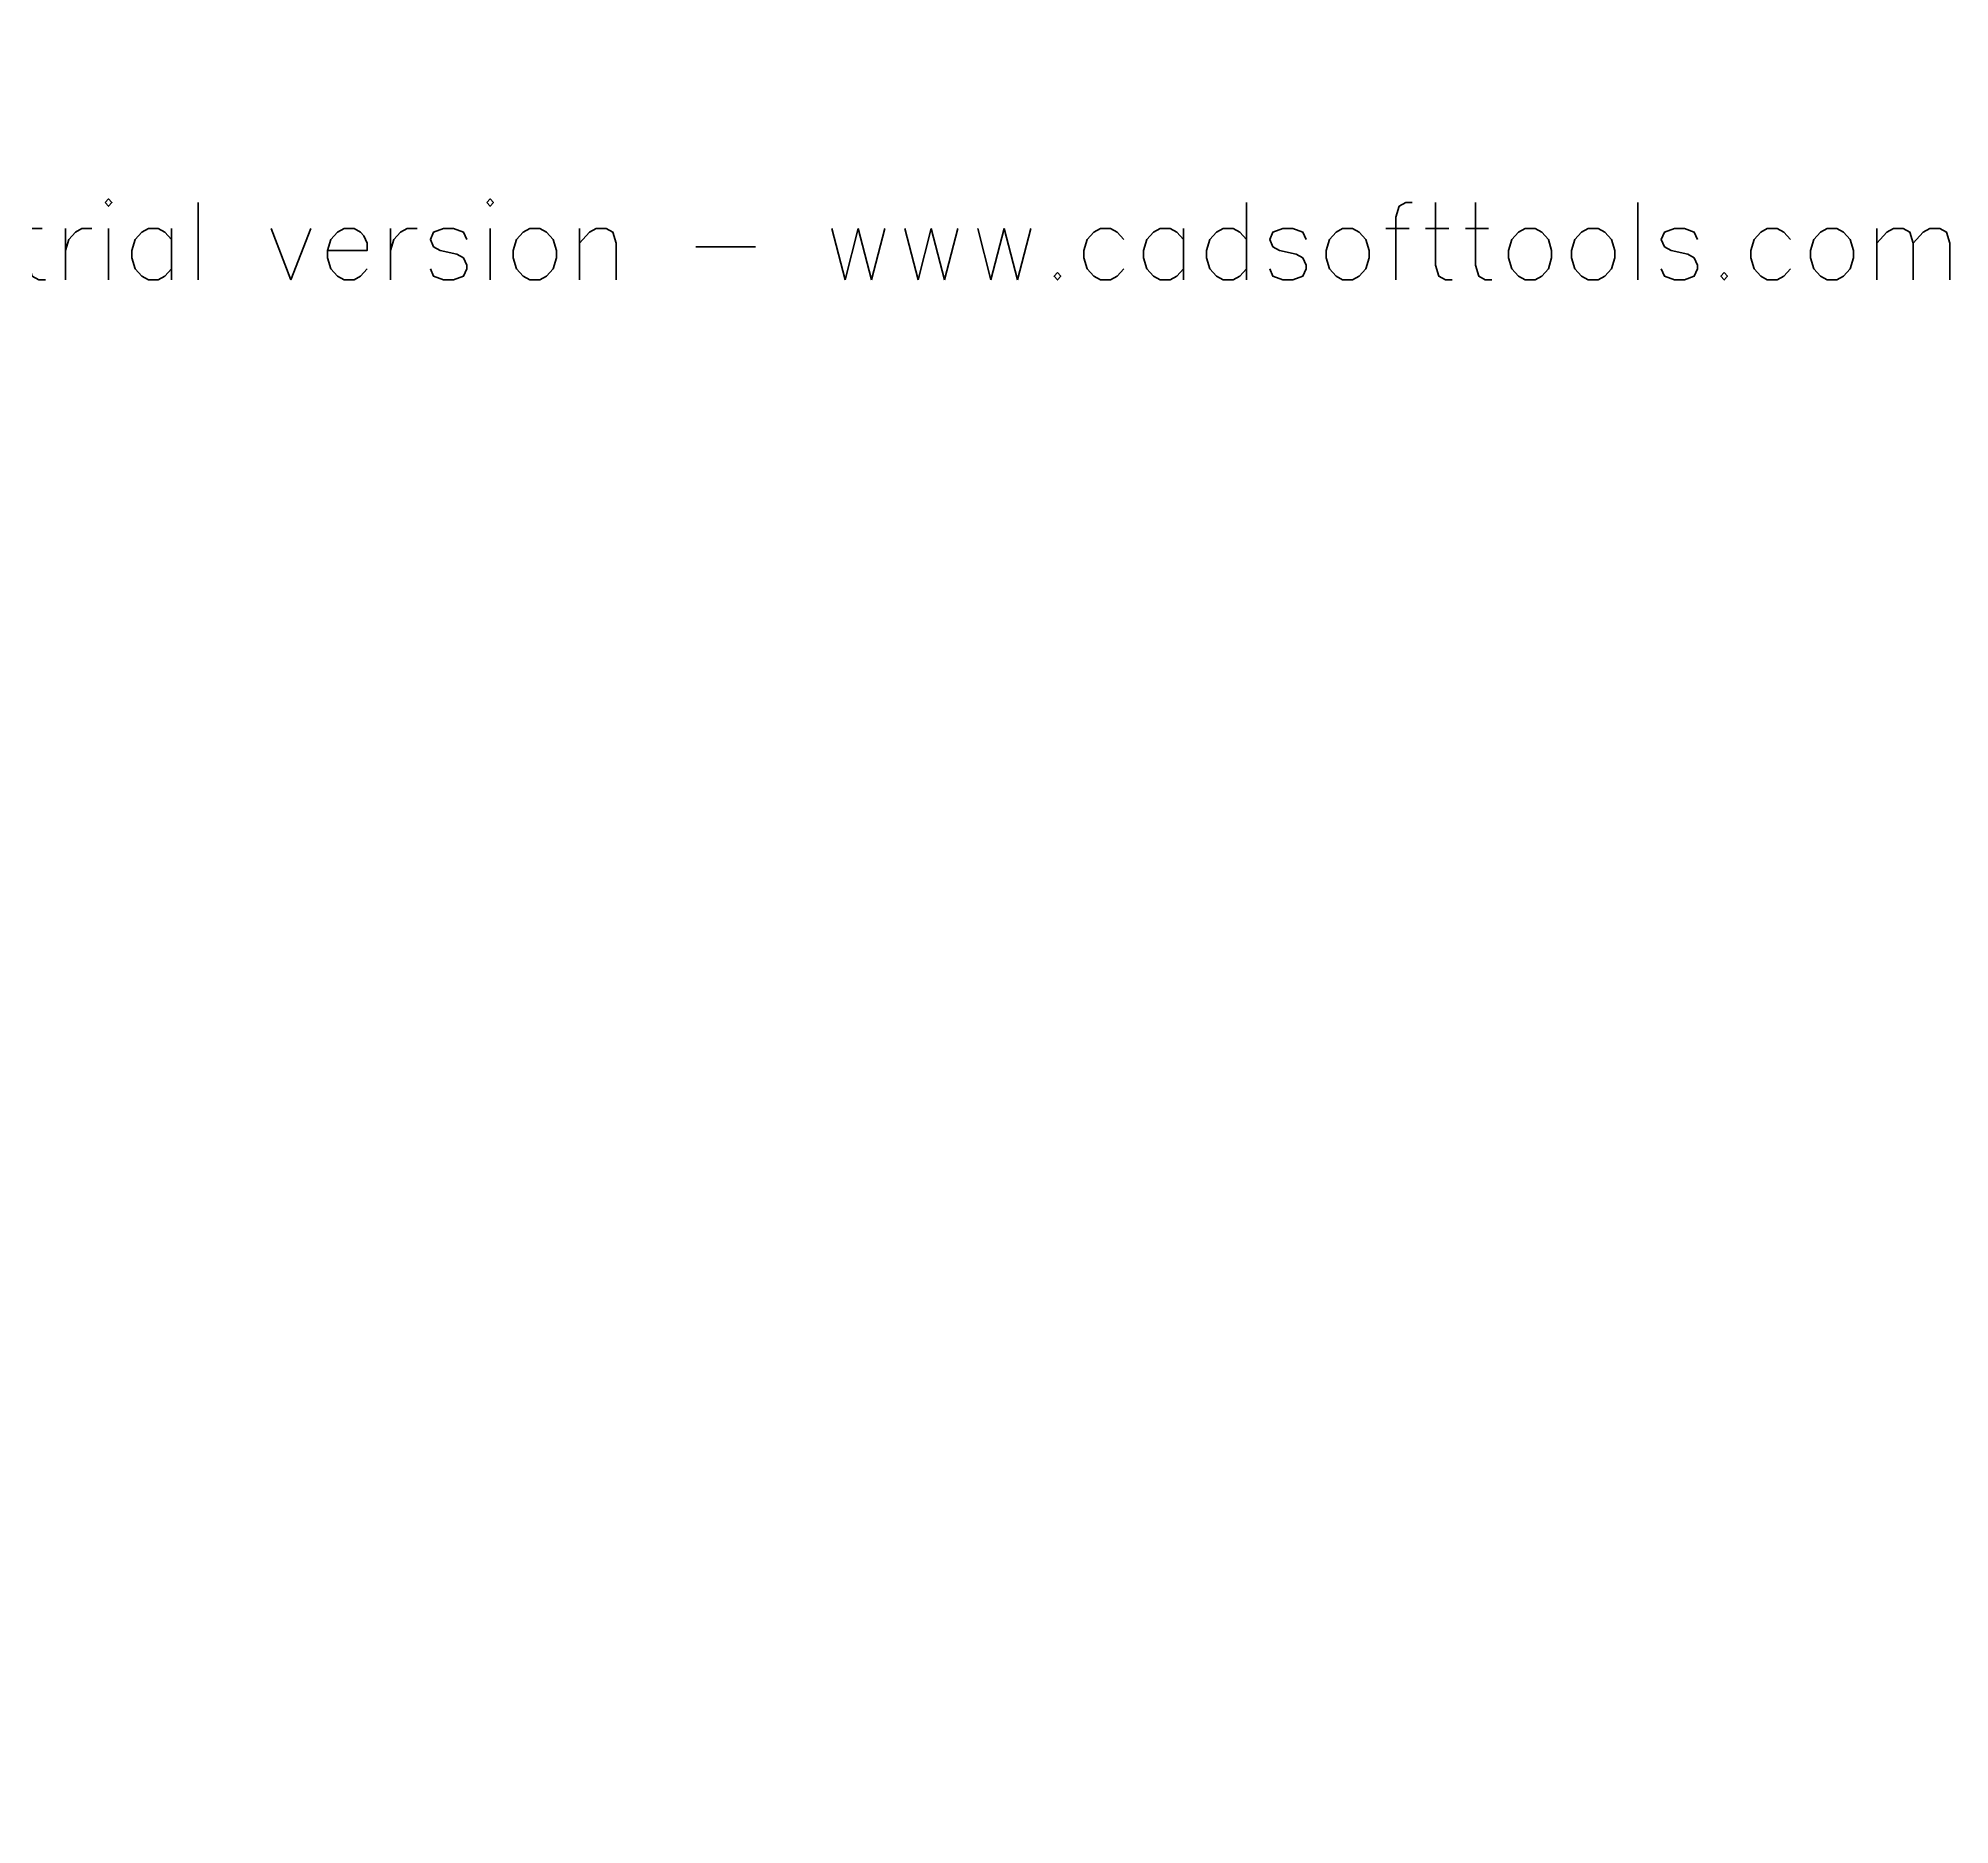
# Model space of a CAD drawing. Header units: millimetres. Extents: x -56 to 314, y 0 to 207.
# Drawn here: x 222.4 to 313.7, y 0 to 85.4 of the extents above; entities that cross this region are included whole.
import ezdxf

# ---------------------------------------------------------------- set-up
doc = ezdxf.new("R2010")
doc.units = ezdxf.units.MM
doc.header["$MEASUREMENT"] = 0
doc.layers.get('0').update_dxf_attribs({"linetype": 'CONTINUOUS'})
doc.layers.get('Defpoints').update_dxf_attribs({"color": 2, "linetype": 'CONTINUOUS'})
doc.styles.get("Standard").update_dxf_attribs({"font": 'simplex.shx'})
doc.dimstyles.get("Standard").update_dxf_attribs({"dimtxt": 0.18, "dimasz": 0.18, "dimexe": 0.18, "dimexo": 0.0625, "dimgap": 0.09, "dimtad": 0, "dimtih": 1, "dimtoh": 1, "dimdec": 4, "dimzin": 0, "dimdsep": 46, "dimtxsty": 'Standard', "dimcen": 0.09, "dimadec": 0, "dimazin": 0, "dimtfac": 1, "dimtdec": 4, "dimtofl": 0, "dimtmove": 0, "dimatfit": 3, "dimfxl": 0, "dimtolj": 1, "dimtzin": 0, "dimarcsym": 0})

# ---------------------------------------------------------------- blocks, each defined once
blk = doc.blocks.new('*D6')
at = {"layer": 'Defpoints', "color": 0, "linetype": 'Continuous', "lineweight": -2}
for p, q in [((277.687, 127.38), (266.513, 120.341)), ((277.867, 127.38), (277.687, 127.38)), ((265.424, 119.712), (265.604, 119.712)), ((265.514, 119.622), (265.514, 119.802))]:
    blk.add_line(p, q, dxfattribs=at)
at = {"layer": 'Defpoints', "color": 0, "linetype": 'Continuous'}
for p in [(266.361, 120.245), (264.668, 119.179)]:
    blk.add_point(p, dxfattribs=at)
blk.add_solid([(266.497, 120.367), (266.529, 120.316), (266.361, 120.245)], dxfattribs=at)
at = {"layer": 'Defpoints', "color": 0, "linetype": 'Continuous', "insert": (289.12, 127.38), "char_height": 0.18, "attachment_point": 5}
blk.add_mtext('\\A1;{\\H11.11111x;建议倒3.5mm直径}', dxfattribs=at)
blk = doc.blocks.new('*D7')
at = {"layer": 'Defpoints', "color": 0, "linetype": 'Continuous', "lineweight": -2}
for p, q in [((279.501, 168.09), (266.465, 158.511)), ((279.681, 168.09), (279.501, 168.09)), ((265.424, 157.812), (265.604, 157.812)), ((265.514, 157.722), (265.514, 157.902))]:
    blk.add_line(p, q, dxfattribs=at)
at = {"layer": 'Defpoints', "color": 0, "linetype": 'Continuous'}
for p in [(266.32, 158.404), (264.709, 157.22)]:
    blk.add_point(p, dxfattribs=at)
blk.add_solid([(266.447, 158.535), (266.483, 158.487), (266.32, 158.404)], dxfattribs=at)
at = {"layer": 'Defpoints', "color": 0, "linetype": 'Continuous', "insert": (290.934, 168.09), "char_height": 0.18, "attachment_point": 5}
blk.add_mtext('\\A1;{\\H11.11111x;建议倒3.5mm直径}', dxfattribs=at)
blk = doc.blocks.new('CADEditorX')
at = {"color": 1, "insert": (0, 0), "char_height": 0.05, "attachment_point": 1}
blk.add_mtext('CADEditorX 15 trial version - www.cadsofttools.com', dxfattribs=at)

msp = doc.modelspace()

# ---------------------------------------------------------------- block references
at = {"xscale": 73.97405923227444, "yscale": 73.97405923227444}
msp.add_blockref('CADEditorX', (182.78597, 77.50173), dxfattribs=at)

# ---------------------------------------------------------------- dimensions: what is measured, and where the dimension line sits
at = {"layer": 'Defpoints', "linetype": 'Continuous'}
for base, picture, middle in [((264.7085, 157.2202), '*D7', (290.93411, 168.09028)), ((264.66837, 119.17946), '*D6', (289.11954, 127.37989))]:
    dim = msp.add_linear_dim(base=base, p1=(0, 0), p2=(0, 0), text='{\\H11.11111x;建议倒3.5mm直径}', dimstyle='Standard', dxfattribs=at)
    dim.commit()
    dim.dimension.update_dxf_attribs({"geometry": picture, "text_midpoint": middle, "dimtype": 160})

doc.saveas('drawing.dxf')
